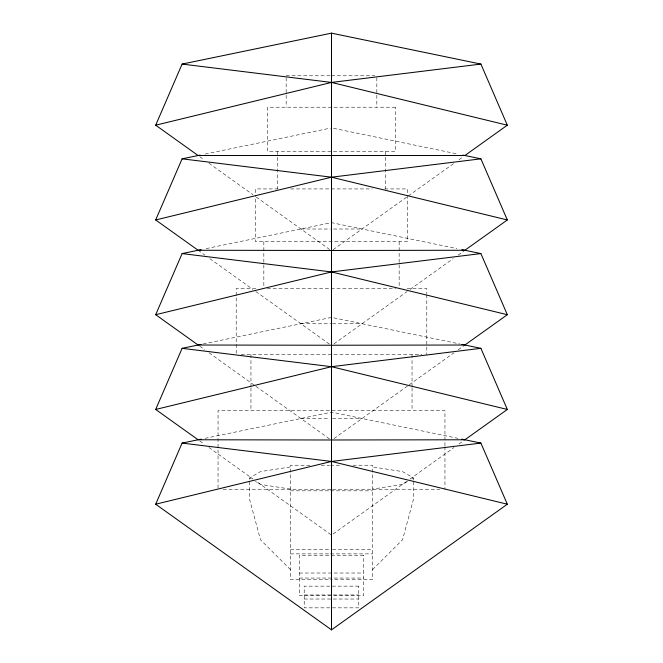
<?xml version="1.0" encoding="UTF-8"?>
<svg xmlns="http://www.w3.org/2000/svg" width="663" height="663" viewBox="0 0 663 663"><rect width="100%" height="100%" fill="white"/><g stroke="black" fill="none" stroke-linecap="round" stroke-linejoin="round"><path stroke-width="0.5" stroke-dasharray="3.31 2.49" d="M372.531 569.65L402.557 539.773L413.546 498.966L413.546 481.073M333.108 249.694L406.75 197.068M408.342 195.933L454.089 163.239M458.995 159.733L463.23 156.708M333.978 343.824L407.107 291.563M410.115 289.416L453.169 258.653M458.158 255.089L464.059 250.871M333.978 438.575L408.739 385.153M409.278 384.764L453.989 352.815M458.158 349.84L464.896 345.017M406.527 481.479L331.5 535.099L256.473 481.479M409.867 479.092L454.089 447.492M459.02 443.97L464.896 439.776M290.502 569.65L260.476 539.773L249.487 498.966L249.487 478.015L260.476 471.608L290.502 466.926M407.629 481.462L402.557 484.413L372.531 489.103M411.856 479.001L413.546 478.015L402.557 471.608L372.531 466.926M205.174 154.048L330.489 128.108M206.16 248.6L331.5 222.652L456.84 248.6M203.118 343.981L331.5 317.411L459.882 343.981M205.082 438.326L331.5 412.162L457.918 438.326M333.539 229.033L362.081 228.984M332.519 323.784L362.081 323.735M332.519 418.544L362.081 418.494M286.167 75.773L330.472 75.773M331.5 75.773L374.769 75.773M278.245 188.93L255.487 188.93L255.487 194.102M290.651 188.93L372.349 188.93M384.755 188.93L407.513 188.93L407.513 194.102M255.885 288.587L236.202 288.587L236.202 354.68M267.28 288.587L395.72 288.587M407.115 288.587L426.798 288.587L426.798 293.75M241.125 354.68L421.875 354.68M309.961 465.252L290.469 465.211L290.469 579.487L329.445 579.487M321.24 465.211L329.445 465.252M330.472 465.211L341.76 465.252M353.039 465.211L372.531 465.252L372.531 579.487L330.472 579.487M223.182 489.244L331.5 489.244M332.528 489.244L439.818 489.244M290.469 490.819L329.445 490.819M330.472 490.819L372.531 490.819M290.469 549.577L331.5 549.577M332.528 549.577L372.531 549.577M290.469 553.878L329.445 553.878M330.472 553.878L372.531 553.878M299.369 573.023L363.631 573.023M299.369 578.045L363.631 578.045M304.218 594.968L358.782 594.968M304.218 599.029L358.782 599.029M300.919 228.984L330.481 229.033M300.919 323.735L331.5 323.793M300.919 418.494L329.461 418.535M290.502 489.103L260.476 484.413L255.404 481.462M333.522 128.324L457.843 154.056M249.487 478.015L251.178 479.001M199.77 156.708L204.005 159.733M208.911 163.239L252.993 194.74M256.25 197.068L329.892 249.694M198.104 250.266L204.842 255.089M209.831 258.653L252.885 289.416M255.893 291.563L330.671 345M199.787 346.227L204.842 349.84M209.06 352.849L255.412 385.974M255.91 386.33L330.671 439.751M199.762 440.961L203.98 443.97M208.911 447.492L253.133 479.092M444.948 445.859L444.948 410.554L218.052 410.554L218.052 489.244M444.948 446.787L444.948 489.244M426.798 294.778L426.798 354.68M413.546 478.015L413.546 480.053M412.046 354.68L412.046 386.902M412.046 387.789L412.046 410.554M407.513 195.137L407.513 241.655L255.487 241.655L255.487 195.137M399.159 241.655L399.159 288.587M385.468 151.496L385.468 188.93M376.833 77.795L376.833 107.215M286.167 77.795L286.167 107.215M277.532 151.496L277.532 188.93M263.841 241.655L263.841 286.54M250.954 354.68L250.954 386.902M250.954 387.789L250.954 410.554M395.347 107.215L267.653 107.215L267.653 151.496L395.347 151.496L395.347 107.215M363.631 555.312L299.369 555.312L299.369 595.755L363.631 595.755L363.631 555.312M358.782 586.15L304.218 586.15L304.218 607.847L358.782 607.847L358.782 586.15"/><path stroke-width="0.99" d="M155.681 125.199L182.101 64.079L331.5 33.15L480.899 64.079L507.319 125.199L464.896 155.515L198.104 155.515L155.681 125.199L331.5 82.436L480.899 64.079M462.873 155.101L480.899 158.83L507.319 219.959L464.896 250.266L331.5 250.49L198.104 250.266L155.681 219.959L182.101 158.83L200.127 155.101M461.871 249.644L480.899 253.581L507.319 314.71L464.896 345.017L331.5 345.241L198.104 345.017L155.681 314.71L182.101 253.581L201.129 249.644M461.871 344.395L480.899 348.332L507.319 409.461L464.896 439.776L331.5 439.992L198.104 439.776L155.681 409.461L182.101 348.332L201.129 344.395M461.871 439.146L480.899 443.083L507.319 504.212L331.5 629.85L155.681 504.212L182.101 443.083L201.129 439.146M155.681 219.959L331.5 177.195L480.899 158.83M155.681 314.71L331.5 271.946L480.899 253.581M155.681 409.461L331.5 366.697L480.899 348.332M155.681 504.212L331.5 461.448L480.899 443.083M182.101 64.079L331.5 82.436L507.319 125.199M182.101 158.83L331.5 177.195L507.319 219.959M182.101 253.581L331.5 271.946L507.319 314.71M182.101 348.332L331.5 366.697L507.319 409.461M182.101 443.083L331.5 461.448L507.319 504.212M331.5 33.15L331.5 629.85"/></g></svg>
